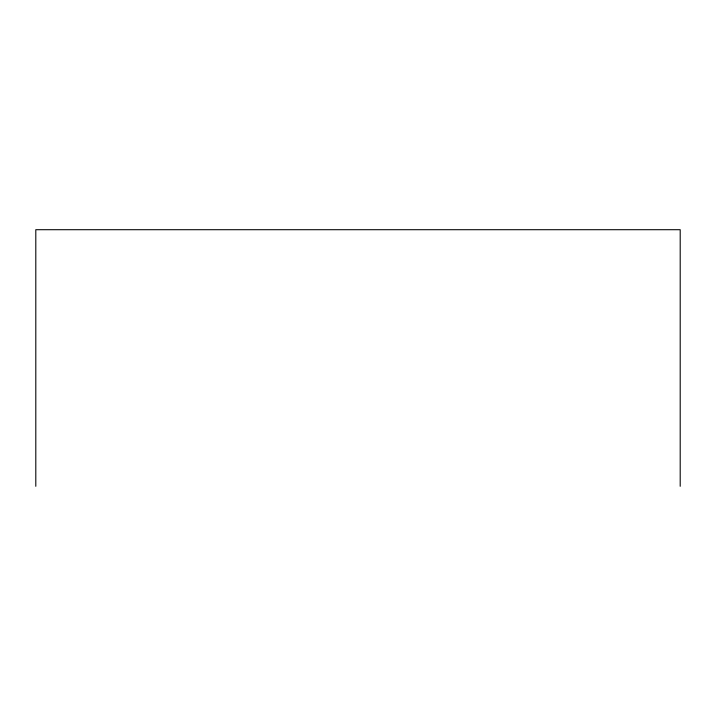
<?xml version="1.0" encoding="UTF-8"?>
<svg xmlns="http://www.w3.org/2000/svg" width="716" height="716" viewBox="0 0 716 716"><rect width="100%" height="100%" fill="white"/><g stroke="black" fill="none" stroke-linecap="round" stroke-linejoin="round"><path stroke-width="1.07" d="M680.2 486.298L680.2 229.702L35.8 229.702L35.8 486.298"/></g></svg>
